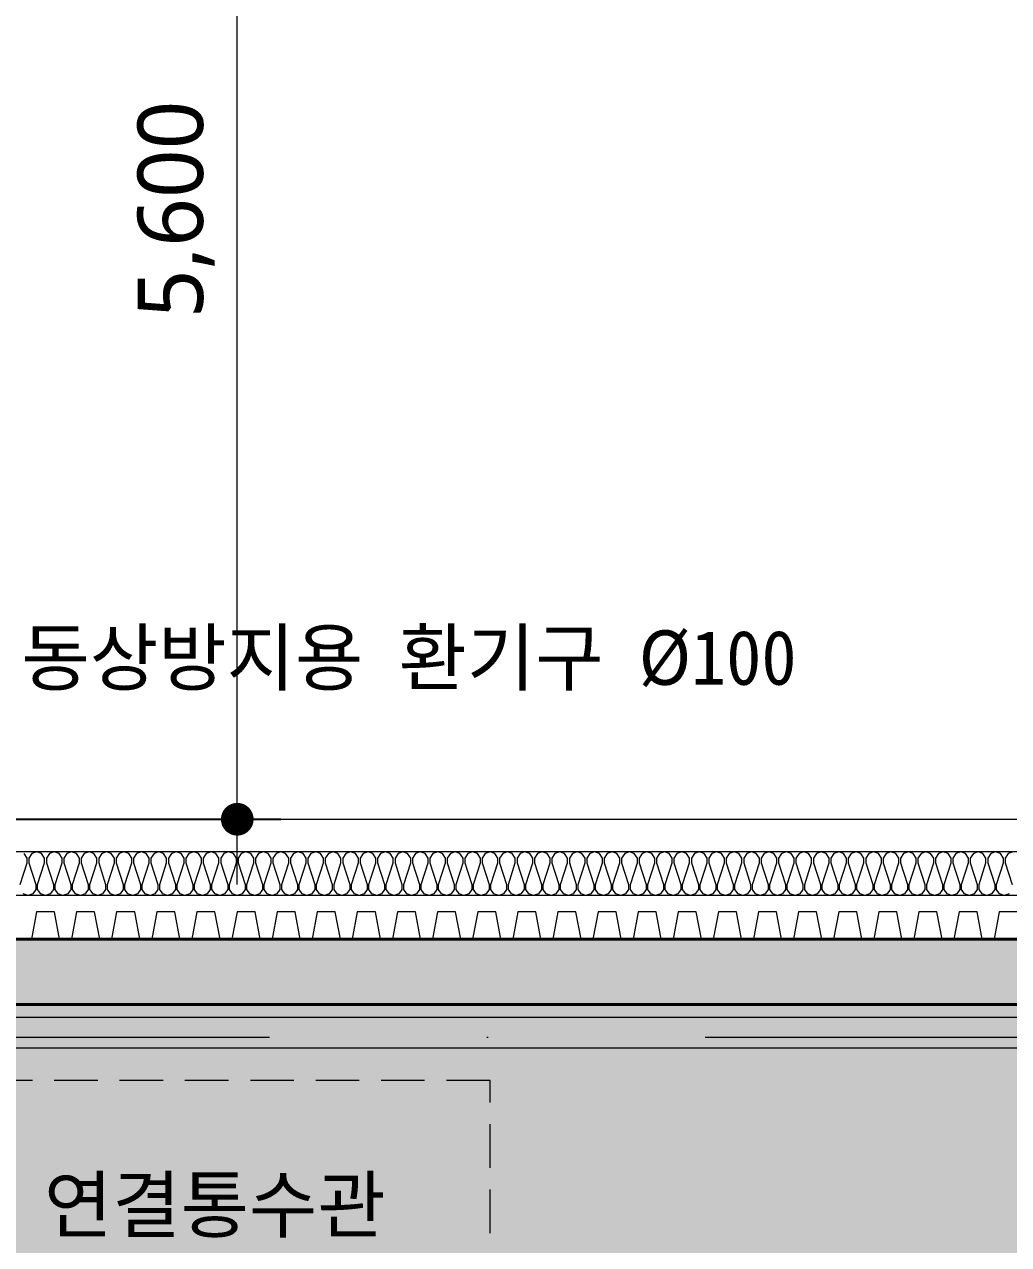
# Model space of a CAD drawing. Header units: millimetres. Extents: x 0 to 420000, y 0 to 297000.
# Drawn here: x 233076 to 237592, y 22497 to 28099 of the extents above; entities that cross this region are included whole.
import ezdxf
from ezdxf.enums import TextEntityAlignment as Align

# ---------------------------------------------------------------- set-up
doc = ezdxf.new("R2010")
doc.units = ezdxf.units.MM
doc.linetypes.add('CEN', pattern=[62, 60, -1, 0, -1])
doc.linetypes.add('HIDDEN', pattern=[0.375, 0.25, -0.125])
doc.layers.get('Defpoints').update_dxf_attribs({"color": 140})
for name, color, linetype, lineweight in [('A-AXIS-LINE', 1, 'CEN', 15), ('A-CONC-LIN1', 2, 'Continuous', 40), ('A-SECT-LIN3', 255, 'Continuous', 18), ('A-XXXX-DRBD', 9, 'Continuous', 20), ('A-XXXX-FIN2', 6, 'Continuous', 20), ('A-XXXX-HATC', 8, 'Continuous', 18), ('A-XXXX-HID', 8, 'HIDDEN', 18), ('A-XXXX-INSL2', 8, 'Continuous', 18)]:
    doc.layers.add(name, color=color, linetype=linetype, lineweight=lineweight)
doc.layers.add('A-CONC-SOLD', color=253, linetype='CEN')
doc.layers.add('A-XXXX-SOLD', color=252, linetype='Continuous')
doc.layers.add('A-XXXX-NPLT', color=144, linetype='Continuous', lineweight=15, plot=False)
doc.styles.add('HY울릉도L', font='')
doc.styles.add('돋움체', font='')
doc.styles.add('맑은고딕', font='')
doc.styles.get('HY울릉도L').set_extended_font_data('HYwulM')
doc.styles.get('돋움체').set_extended_font_data('DotumChe')
doc.styles.get('맑은고딕').set_extended_font_data('Malgun Gothic')
doc.dimstyles.new('CDIM', dxfattribs={"dimtxt": 3, "dimasz": 1.5, "dimexe": 2, "dimexo": 1, "dimgap": 1, "dimtad": 1, "dimdec": 0, "dimrnd": 0.5, "dimzin": 0, "dimdsep": 32, "dimlunit": 6, "dimtxsty": 'HY울릉도L', "dimblk1": '_CIDOT', "dimblk2": '_CIDOT', "dimsah": 1, "dimcen": 5.5, "dimclrd": 2, "dimclre": 2, "dimclrt": 7, "dimadec": 0, "dimazin": 0, "dimtfac": 1, "dimtdec": 0, "dimtix": 1, "dimtmove": 2, "dimatfit": 1, "dimldrblk": '_CIDOT', "dimfxl": 1, "dimtolj": 1, "dimtzin": 0, "dimlwd": -1, "dimarcsym": 0})

# ---------------------------------------------------------------- blocks, each defined once
blk = doc.blocks.new('axis(211208)')
at = {"layer": 'A-AXIS-LINE', "ltscale": 1000}
for p, q in [((4631788.1, -441118.7), (4955413.1, -441118.7)), ((4631788.1, -442118.7), (4955413.1, -442118.7))]:
    blk.add_line(p, q, dxfattribs=at)
blk = doc.blocks.new('지하2층')
at = {"layer": 'A-CONC-SOLD'}
h = blk.add_hatch(color=256, dxfattribs=at)
h.dxf.hatch_style = 1
h.paths.add_polyline_path([(4879373.8, -392168.7), (4878973.8, -392168.7), (4878973.8, -391118.7), (4878823.8, -391118.7), (4878823.8, -391368.7), (4878373.8, -391368.7), (4878373.8, -392368.7), (4878323.8, -392368.7), (4878323.8, -393068.7), (4878673.8, -393068.7), (4878673.8, -401668.7), (4877923.8, -401668.7), (4877923.8, -401118.7), (4877723.8, -401118.7), (4877723.8, -401668.7), (4801523.8, -401668.7), (4801523.8, -401128.7), (4801323.8, -401128.7), (4801323.8, -401968.7), (4801493.8, -401968.7), (4801478.8, -401977.7), (4801478.8, -402318.7), (4759168.8, -402318.7), (4759168.8, -401977.7), (4759153.8, -401968.7), (4759323.8, -401968.7), (4759323.8, -401128.7), (4759123.8, -401128.7), (4759123.8, -401668.7), (4682923.8, -401668.7), (4682923.8, -401118.7), (4682723.8, -401118.7), (4682723.8, -401668.7), (4681973.8, -401668.7), (4681973.8, -393068.7), (4682323.8, -393068.7), (4682323.8, -392368.7), (4682273.8, -392368.7), (4682273.8, -391368.7), (4681823.8, -391368.7), (4681823.8, -391118.7), (4681673.8, -391118.7), (4681673.8, -392168.7), (4681273.8, -392168.7), (4681273.8, -401968.7), (4758323.8, -401968.7), (4758323.8, -402618.7), (4802323.8, -402618.7), (4802323.8, -401968.7), (4879373.8, -401968.7)])
at = {"layer": 'A-CONC-LIN1'}
for points in [[(4681673.8, -391118.7), (4681673.8, -392168.7), (4681273.8, -392168.7), (4681273.8, -401968.7), (4758323.8, -401968.7), (4758323.8, -402618.7), (4802323.8, -402618.7), (4802323.8, -401968.7), (4879373.8, -401968.7), (4879373.8, -392168.7), (4878973.8, -392168.7), (4878973.8, -391118.7)], [(4878973.8, -391118.7), (4878823.8, -391118.7), (4878823.8, -391368.7), (4878373.8, -391368.7), (4878373.8, -392368.7), (4878323.8, -392368.7), (4878323.8, -393068.7), (4878673.8, -393068.7), (4878673.8, -401668.7), (4877923.8, -401668.7), (4877923.8, -401118.7), (4877723.8, -401118.7), (4877723.8, -401668.7), (4801523.8, -401668.7), (4801523.8, -401128.7), (4801323.8, -401128.7), (4801323.8, -401968.7), (4801493.8, -401968.7), (4801478.8, -401977.7), (4801478.8, -402318.7), (4759168.8, -402318.7)]]:
    blk.add_lwpolyline(points, dxfattribs=at)
at = {"layer": 'A-XXXX-DRBD'}
blk.add_lwpolyline([(4807943.1, -401543.7), (4807860.3, -401543.7), (4807837, -401668.7), (4807782.3, -401668.7), (4807759, -401543.7), (4807676.2, -401543.7), (4807652.9, -401668.7), (4807598.2, -401668.7), (4807574.9, -401543.7), (4807492.1, -401543.7), (4807468.8, -401668.7), (4807414.1, -401668.7), (4807390.8, -401543.7), (4807308, -401543.7), (4807284.7, -401668.7), (4807230.1, -401668.7), (4807206.7, -401543.7), (4807123.9, -401543.7), (4807100.6, -401668.7), (4807046, -401668.7), (4807022.6, -401543.7), (4806939.8, -401543.7), (4806916.5, -401668.7), (4806861.9, -401668.7), (4806838.6, -401543.7), (4806755.7, -401543.7), (4806732.4, -401668.7), (4806677.8, -401668.7), (4806654.5, -401543.7), (4806571.6, -401543.7), (4806548.3, -401668.7), (4806493.7, -401668.7), (4806470.4, -401543.7), (4806387.6, -401543.7), (4806364.2, -401668.7), (4806309.6, -401668.7), (4806286.3, -401543.7), (4806203.5, -401543.7), (4806180.2, -401668.7), (4806125.5, -401668.7), (4806102.2, -401543.7), (4806019.4, -401543.7), (4805996.1, -401668.7), (4805941.4, -401668.7), (4805918.1, -401543.7), (4805835.3, -401543.7), (4805812, -401668.7), (4805757.3, -401668.7), (4805734, -401543.7), (4805651.2, -401543.7), (4805627.9, -401668.7), (4805573.2, -401668.7), (4805549.9, -401543.7), (4805467.1, -401543.7), (4805443.8, -401668.7), (4805389.2, -401668.7), (4805365.8, -401543.7), (4805283, -401543.7), (4805259.7, -401668.7), (4805205.1, -401668.7), (4805181.8, -401543.7), (4805098.9, -401543.7), (4805075.6, -401668.7), (4805021, -401668.7), (4804997.7, -401543.7), (4804914.8, -401543.7), (4804891.5, -401668.7), (4804836.9, -401668.7), (4804813.6, -401543.7), (4804730.8, -401543.7), (4804707.4, -401668.7), (4804652.8, -401668.7), (4804629.5, -401543.7), (4804546.7, -401543.7), (4804523.4, -401668.7), (4804468.7, -401668.7), (4804445.4, -401543.7), (4804362.6, -401543.7), (4804339.3, -401668.7), (4804284.6, -401668.7), (4804261.3, -401543.7), (4804178.5, -401543.7), (4804155.2, -401668.7), (4804100.5, -401668.7), (4804077.2, -401543.7), (4803994.4, -401543.7), (4803971.1, -401668.7), (4803916.4, -401668.7), (4803893.1, -401543.7), (4803810.3, -401543.7), (4803787, -401668.7), (4803732.4, -401668.7), (4803709, -401543.7), (4803626.2, -401543.7), (4803602.9, -401668.7), (4803548.3, -401668.7), (4803525, -401543.7), (4803442.1, -401543.7), (4803418.8, -401668.7), (4803364.2, -401668.7)], dxfattribs=at)
at = {"layer": 'A-XXXX-FIN2'}
blk.add_lwpolyline([(4801423.8, -401118.7), (4877723.8, -401118.7)], dxfattribs=at)
at = {"layer": 'A-XXXX-INSL2'}
for points in [[(4877723.8, -401268.7), (4801533.8, -401268.7)], [(4807923.8, -401268.7), (4807901.8, -401276.7), (4807887.8, -401296.7), (4807887.8, -401318.7), (4807919.8, -401418.7)], [(4807905.8, -401460.7), (4807883.8, -401468.7), (4807861.8, -401460.7), (4807847.8, -401440.7), (4807847.8, -401418.7), (4807879.8, -401318.7), (4807879.8, -401296.7), (4807865.8, -401276.7), (4807843.8, -401268.7), (4807821.8, -401276.7), (4807807.8, -401296.7), (4807807.8, -401318.7), (4807839.8, -401418.7), (4807839.8, -401440.7), (4807825.8, -401460.7), (4807803.8, -401468.7), (4807781.8, -401460.7), (4807767.8, -401440.7), (4807767.8, -401418.7), (4807799.8, -401318.7), (4807799.8, -401296.7), (4807785.8, -401276.7), (4807763.8, -401268.7), (4807741.8, -401276.7), (4807727.8, -401296.7), (4807727.8, -401318.7), (4807759.8, -401418.7), (4807759.8, -401440.7), (4807745.8, -401460.7), (4807723.8, -401468.7), (4807701.8, -401460.7), (4807687.8, -401440.7), (4807687.8, -401418.7), (4807719.8, -401318.7), (4807719.8, -401296.7), (4807705.8, -401276.7), (4807683.8, -401268.7), (4807661.8, -401276.7), (4807647.8, -401296.7), (4807647.8, -401318.7), (4807679.8, -401418.7), (4807679.8, -401440.7), (4807665.8, -401460.7), (4807643.8, -401468.7), (4807621.8, -401460.7), (4807607.8, -401440.7), (4807607.8, -401418.7), (4807639.8, -401318.7), (4807639.8, -401296.7), (4807625.8, -401276.7), (4807603.8, -401268.7), (4807581.8, -401276.7), (4807567.8, -401296.7), (4807567.8, -401318.7), (4807599.8, -401418.7), (4807599.8, -401440.7), (4807585.8, -401460.7), (4807563.8, -401468.7), (4807541.8, -401460.7), (4807527.8, -401440.7), (4807527.8, -401418.7), (4807559.8, -401318.7), (4807559.8, -401296.7), (4807545.8, -401276.7), (4807523.8, -401268.7), (4807501.8, -401276.7), (4807487.8, -401296.7), (4807487.8, -401318.7), (4807519.8, -401418.7), (4807519.8, -401440.7), (4807505.8, -401460.7), (4807483.8, -401468.7), (4807461.8, -401460.7), (4807447.8, -401440.7), (4807447.8, -401418.7), (4807479.8, -401318.7), (4807479.8, -401296.7), (4807465.8, -401276.7), (4807443.8, -401268.7), (4807421.8, -401276.7), (4807407.8, -401296.7), (4807407.8, -401318.7), (4807439.8, -401418.7), (4807439.8, -401440.7), (4807425.8, -401460.7), (4807403.8, -401468.7), (4807381.8, -401460.7), (4807367.8, -401440.7), (4807367.8, -401418.7), (4807399.8, -401318.7), (4807399.8, -401296.7), (4807385.8, -401276.7), (4807363.8, -401268.7), (4807341.8, -401276.7), (4807327.8, -401296.7), (4807327.8, -401318.7), (4807359.8, -401418.7), (4807359.8, -401440.7), (4807345.8, -401460.7), (4807323.8, -401468.7), (4807301.8, -401460.7), (4807287.8, -401440.7), (4807287.8, -401418.7), (4807319.8, -401318.7), (4807319.8, -401296.7), (4807305.8, -401276.7), (4807283.8, -401268.7), (4807261.8, -401276.7), (4807247.8, -401296.7), (4807247.8, -401318.7), (4807279.8, -401418.7), (4807279.8, -401440.7), (4807265.8, -401460.7), (4807243.8, -401468.7), (4807221.8, -401460.7), (4807207.8, -401440.7), (4807207.8, -401418.7), (4807239.8, -401318.7), (4807239.8, -401296.7), (4807225.8, -401276.7), (4807203.8, -401268.7), (4807181.8, -401276.7), (4807167.8, -401296.7), (4807167.8, -401318.7), (4807199.8, -401418.7), (4807199.8, -401440.7), (4807185.8, -401460.7), (4807163.8, -401468.7), (4807141.8, -401460.7), (4807127.8, -401440.7), (4807127.8, -401418.7), (4807159.8, -401318.7), (4807159.8, -401296.7), (4807145.8, -401276.7), (4807123.8, -401268.7), (4807101.8, -401276.7), (4807087.8, -401296.7), (4807087.8, -401318.7), (4807119.8, -401418.7), (4807119.8, -401440.7), (4807105.8, -401460.7), (4807083.8, -401468.7), (4807061.8, -401460.7), (4807047.8, -401440.7), (4807047.8, -401418.7), (4807079.8, -401318.7), (4807079.8, -401296.7), (4807065.8, -401276.7), (4807043.8, -401268.7), (4807021.8, -401276.7), (4807007.8, -401296.7), (4807007.8, -401318.7), (4807039.8, -401418.7), (4807039.8, -401440.7), (4807025.8, -401460.7), (4807003.8, -401468.7), (4806981.8, -401460.7), (4806967.8, -401440.7), (4806967.8, -401418.7), (4806999.8, -401318.7), (4806999.8, -401296.7), (4806985.8, -401276.7), (4806963.8, -401268.7), (4806941.8, -401276.7), (4806927.8, -401296.7), (4806927.8, -401318.7), (4806959.8, -401418.7), (4806959.8, -401440.7), (4806945.8, -401460.7), (4806923.8, -401468.7), (4806901.8, -401460.7), (4806887.8, -401440.7), (4806887.8, -401418.7), (4806919.8, -401318.7), (4806919.8, -401296.7), (4806905.8, -401276.7), (4806883.8, -401268.7), (4806861.8, -401276.7), (4806847.8, -401296.7), (4806847.8, -401318.7), (4806879.8, -401418.7), (4806879.8, -401440.7), (4806865.8, -401460.7), (4806843.8, -401468.7), (4806821.8, -401460.7), (4806807.8, -401440.7), (4806807.8, -401418.7), (4806839.8, -401318.7), (4806839.8, -401296.7), (4806825.8, -401276.7), (4806803.8, -401268.7), (4806781.8, -401276.7), (4806767.8, -401296.7), (4806767.8, -401318.7), (4806799.8, -401418.7), (4806799.8, -401440.7), (4806785.8, -401460.7), (4806763.8, -401468.7), (4806741.8, -401460.7), (4806727.8, -401440.7), (4806727.8, -401418.7), (4806759.8, -401318.7), (4806759.8, -401296.7), (4806745.8, -401276.7), (4806723.8, -401268.7), (4806701.8, -401276.7), (4806687.8, -401296.7), (4806687.8, -401318.7), (4806719.8, -401418.7), (4806719.8, -401440.7), (4806705.8, -401460.7), (4806683.8, -401468.7), (4806661.8, -401460.7), (4806647.8, -401440.7), (4806647.8, -401418.7), (4806679.8, -401318.7), (4806679.8, -401296.7), (4806665.8, -401276.7), (4806643.8, -401268.7), (4806621.8, -401276.7), (4806607.8, -401296.7), (4806607.8, -401318.7), (4806639.8, -401418.7), (4806639.8, -401440.7), (4806625.8, -401460.7), (4806603.8, -401468.7), (4806581.8, -401460.7), (4806567.8, -401440.7), (4806567.8, -401418.7), (4806599.8, -401318.7), (4806599.8, -401296.7), (4806585.8, -401276.7), (4806563.8, -401268.7), (4806541.8, -401276.7), (4806527.8, -401296.7), (4806527.8, -401318.7), (4806559.8, -401418.7), (4806559.8, -401440.7), (4806545.8, -401460.7), (4806523.8, -401468.7), (4806501.8, -401460.7), (4806487.8, -401440.7), (4806487.8, -401418.7), (4806519.8, -401318.7), (4806519.8, -401296.7), (4806505.8, -401276.7), (4806483.8, -401268.7), (4806461.8, -401276.7), (4806447.8, -401296.7), (4806447.8, -401318.7), (4806479.8, -401418.7), (4806479.8, -401440.7), (4806465.8, -401460.7), (4806443.8, -401468.7), (4806421.8, -401460.7), (4806407.8, -401440.7), (4806407.8, -401418.7), (4806439.8, -401318.7), (4806439.8, -401296.7), (4806425.8, -401276.7), (4806403.8, -401268.7), (4806381.8, -401276.7), (4806367.8, -401296.7), (4806367.8, -401318.7), (4806399.8, -401418.7), (4806399.8, -401440.7), (4806385.8, -401460.7), (4806363.8, -401468.7), (4806341.8, -401460.7), (4806327.8, -401440.7), (4806327.8, -401418.7), (4806359.8, -401318.7), (4806359.8, -401296.7), (4806345.8, -401276.7), (4806323.8, -401268.7), (4806301.8, -401276.7), (4806287.8, -401296.7), (4806287.8, -401318.7), (4806319.8, -401418.7), (4806319.8, -401440.7), (4806305.8, -401460.7), (4806283.8, -401468.7), (4806261.8, -401460.7), (4806247.8, -401440.7), (4806247.8, -401418.7), (4806279.8, -401318.7), (4806279.8, -401296.7), (4806265.8, -401276.7), (4806243.8, -401268.7), (4806221.8, -401276.7), (4806207.8, -401296.7), (4806207.8, -401318.7), (4806239.8, -401418.7), (4806239.8, -401440.7), (4806225.8, -401460.7), (4806203.8, -401468.7), (4806181.8, -401460.7), (4806167.8, -401440.7), (4806167.8, -401418.7), (4806199.8, -401318.7), (4806199.8, -401296.7), (4806185.8, -401276.7), (4806163.8, -401268.7), (4806141.8, -401276.7), (4806127.8, -401296.7), (4806127.8, -401318.7), (4806159.8, -401418.7), (4806159.8, -401440.7), (4806145.8, -401460.7), (4806123.8, -401468.7), (4806101.8, -401460.7), (4806087.8, -401440.7), (4806087.8, -401418.7), (4806119.8, -401318.7), (4806119.8, -401296.7), (4806105.8, -401276.7), (4806083.8, -401268.7), (4806061.8, -401276.7), (4806047.8, -401296.7), (4806047.8, -401318.7), (4806079.8, -401418.7), (4806079.8, -401440.7), (4806065.8, -401460.7), (4806043.8, -401468.7), (4806021.8, -401460.7), (4806007.8, -401440.7), (4806007.8, -401418.7), (4806039.8, -401318.7), (4806039.8, -401296.7), (4806025.8, -401276.7), (4806003.8, -401268.7), (4805981.8, -401276.7), (4805967.8, -401296.7), (4805967.8, -401318.7), (4805999.8, -401418.7), (4805999.8, -401440.7), (4805985.8, -401460.7), (4805963.8, -401468.7), (4805941.8, -401460.7), (4805927.8, -401440.7), (4805927.8, -401418.7), (4805959.8, -401318.7), (4805959.8, -401296.7), (4805945.8, -401276.7), (4805923.8, -401268.7), (4805901.8, -401276.7), (4805887.8, -401296.7), (4805887.8, -401318.7), (4805919.8, -401418.7), (4805919.8, -401440.7), (4805905.8, -401460.7), (4805883.8, -401468.7), (4805861.8, -401460.7), (4805847.8, -401440.7), (4805847.8, -401418.7), (4805879.8, -401318.7), (4805879.8, -401296.7), (4805865.8, -401276.7), (4805843.8, -401268.7), (4805821.8, -401276.7), (4805807.8, -401296.7), (4805807.8, -401318.7), (4805839.8, -401418.7), (4805839.8, -401440.7), (4805825.8, -401460.7), (4805803.8, -401468.7), (4805781.8, -401460.7), (4805767.8, -401440.7), (4805767.8, -401418.7), (4805799.8, -401318.7), (4805799.8, -401296.7), (4805785.8, -401276.7), (4805763.8, -401268.7), (4805741.8, -401276.7), (4805727.8, -401296.7), (4805727.8, -401318.7), (4805759.8, -401418.7), (4805759.8, -401440.7), (4805745.8, -401460.7), (4805723.8, -401468.7), (4805701.8, -401460.7), (4805687.8, -401440.7), (4805687.8, -401418.7), (4805719.8, -401318.7), (4805719.8, -401296.7), (4805705.8, -401276.7), (4805683.8, -401268.7), (4805661.8, -401276.7), (4805647.8, -401296.7), (4805647.8, -401318.7), (4805679.8, -401418.7), (4805679.8, -401440.7), (4805665.8, -401460.7), (4805643.8, -401468.7), (4805621.8, -401460.7), (4805607.8, -401440.7), (4805607.8, -401418.7), (4805639.8, -401318.7), (4805639.8, -401296.7), (4805625.8, -401276.7), (4805603.8, -401268.7), (4805581.8, -401276.7), (4805567.8, -401296.7), (4805567.8, -401318.7), (4805599.8, -401418.7), (4805599.8, -401440.7), (4805585.8, -401460.7), (4805563.8, -401468.7), (4805541.8, -401460.7), (4805527.8, -401440.7), (4805527.8, -401418.7), (4805559.8, -401318.7), (4805559.8, -401296.7), (4805545.8, -401276.7), (4805523.8, -401268.7), (4805501.8, -401276.7), (4805487.8, -401296.7), (4805487.8, -401318.7), (4805519.8, -401418.7), (4805519.8, -401440.7), (4805505.8, -401460.7), (4805483.8, -401468.7), (4805461.8, -401460.7), (4805447.8, -401440.7), (4805447.8, -401418.7), (4805479.8, -401318.7), (4805479.8, -401296.7), (4805465.8, -401276.7), (4805443.8, -401268.7), (4805421.8, -401276.7), (4805407.8, -401296.7), (4805407.8, -401318.7), (4805439.8, -401418.7), (4805439.8, -401440.7), (4805425.8, -401460.7), (4805403.8, -401468.7), (4805381.8, -401460.7), (4805367.8, -401440.7), (4805367.8, -401418.7), (4805399.8, -401318.7), (4805399.8, -401296.7), (4805385.8, -401276.7), (4805363.8, -401268.7), (4805341.8, -401276.7), (4805327.8, -401296.7), (4805327.8, -401318.7), (4805359.8, -401418.7), (4805359.8, -401440.7), (4805345.8, -401460.7), (4805323.8, -401468.7), (4805301.8, -401460.7), (4805287.8, -401440.7), (4805287.8, -401418.7), (4805319.8, -401318.7), (4805319.8, -401296.7), (4805305.8, -401276.7), (4805283.8, -401268.7), (4805261.8, -401276.7), (4805247.8, -401296.7), (4805247.8, -401318.7), (4805279.8, -401418.7), (4805279.8, -401440.7), (4805265.8, -401460.7), (4805243.8, -401468.7), (4805221.8, -401460.7), (4805207.8, -401440.7), (4805207.8, -401418.7), (4805239.8, -401318.7), (4805239.8, -401296.7), (4805225.8, -401276.7), (4805203.8, -401268.7), (4805181.8, -401276.7), (4805167.8, -401296.7), (4805167.8, -401318.7), (4805199.8, -401418.7), (4805199.8, -401440.7), (4805185.8, -401460.7), (4805163.8, -401468.7), (4805141.8, -401460.7), (4805127.8, -401440.7), (4805127.8, -401418.7), (4805159.8, -401318.7), (4805159.8, -401296.7), (4805145.8, -401276.7), (4805123.8, -401268.7), (4805101.8, -401276.7), (4805087.8, -401296.7), (4805087.8, -401318.7), (4805119.8, -401418.7), (4805119.8, -401440.7), (4805105.8, -401460.7), (4805083.8, -401468.7), (4805061.8, -401460.7), (4805047.8, -401440.7), (4805047.8, -401418.7), (4805079.8, -401318.7), (4805079.8, -401296.7), (4805065.8, -401276.7), (4805043.8, -401268.7), (4805021.8, -401276.7), (4805007.8, -401296.7), (4805007.8, -401318.7), (4805039.8, -401418.7), (4805039.8, -401440.7), (4805025.8, -401460.7), (4805003.8, -401468.7), (4804981.8, -401460.7), (4804967.8, -401440.7), (4804967.8, -401418.7), (4804999.8, -401318.7), (4804999.8, -401296.7), (4804985.8, -401276.7), (4804963.8, -401268.7), (4804941.8, -401276.7), (4804927.8, -401296.7), (4804927.8, -401318.7), (4804959.8, -401418.7), (4804959.8, -401440.7), (4804945.8, -401460.7), (4804923.8, -401468.7), (4804901.8, -401460.7), (4804887.8, -401440.7), (4804887.8, -401418.7), (4804919.8, -401318.7), (4804919.8, -401296.7), (4804905.8, -401276.7), (4804883.8, -401268.7), (4804861.8, -401276.7), (4804847.8, -401296.7), (4804847.8, -401318.7), (4804879.8, -401418.7), (4804879.8, -401440.7), (4804865.8, -401460.7), (4804843.8, -401468.7), (4804821.8, -401460.7), (4804807.8, -401440.7), (4804807.8, -401418.7), (4804839.8, -401318.7), (4804839.8, -401296.7), (4804825.8, -401276.7), (4804803.8, -401268.7), (4804781.8, -401276.7), (4804767.8, -401296.7), (4804767.8, -401318.7), (4804799.8, -401418.7), (4804799.8, -401440.7), (4804785.8, -401460.7), (4804763.8, -401468.7), (4804741.8, -401460.7), (4804727.8, -401440.7), (4804727.8, -401418.7), (4804759.8, -401318.7), (4804759.8, -401296.7), (4804745.8, -401276.7), (4804723.8, -401268.7), (4804701.8, -401276.7), (4804687.8, -401296.7), (4804687.8, -401318.7), (4804719.8, -401418.7), (4804719.8, -401440.7), (4804705.8, -401460.7), (4804683.8, -401468.7), (4804661.8, -401460.7), (4804647.8, -401440.7), (4804647.8, -401418.7), (4804679.8, -401318.7), (4804679.8, -401296.7), (4804665.8, -401276.7), (4804643.8, -401268.7), (4804621.8, -401276.7), (4804607.8, -401296.7), (4804607.8, -401318.7), (4804639.8, -401418.7), (4804639.8, -401440.7), (4804625.8, -401460.7), (4804603.8, -401468.7), (4804581.8, -401460.7), (4804567.8, -401440.7), (4804567.8, -401418.7), (4804599.8, -401318.7), (4804599.8, -401296.7), (4804585.8, -401276.7), (4804563.8, -401268.7), (4804541.8, -401276.7), (4804527.8, -401296.7), (4804527.8, -401318.7), (4804559.8, -401418.7), (4804559.8, -401440.7), (4804545.8, -401460.7), (4804523.8, -401468.7), (4804501.8, -401460.7), (4804487.8, -401440.7), (4804487.8, -401418.7), (4804519.8, -401318.7), (4804519.8, -401296.7), (4804505.8, -401276.7), (4804483.8, -401268.7), (4804461.8, -401276.7), (4804447.8, -401296.7), (4804447.8, -401318.7), (4804479.8, -401418.7), (4804479.8, -401440.7), (4804465.8, -401460.7), (4804443.8, -401468.7), (4804421.8, -401460.7), (4804407.8, -401440.7), (4804407.8, -401418.7), (4804439.8, -401318.7), (4804439.8, -401296.7), (4804425.8, -401276.7), (4804403.8, -401268.7), (4804381.8, -401276.7), (4804367.8, -401296.7), (4804367.8, -401318.7), (4804399.8, -401418.7), (4804399.8, -401440.7), (4804385.8, -401460.7), (4804363.8, -401468.7), (4804341.8, -401460.7), (4804327.8, -401440.7), (4804327.8, -401418.7), (4804359.8, -401318.7), (4804359.8, -401296.7), (4804345.8, -401276.7), (4804323.8, -401268.7), (4804301.8, -401276.7), (4804287.8, -401296.7), (4804287.8, -401318.7), (4804319.8, -401418.7), (4804319.8, -401440.7), (4804305.8, -401460.7), (4804283.8, -401468.7), (4804261.8, -401460.7), (4804247.8, -401440.7), (4804247.8, -401418.7), (4804279.8, -401318.7), (4804279.8, -401296.7), (4804265.8, -401276.7), (4804243.8, -401268.7), (4804221.8, -401276.7), (4804207.8, -401296.7), (4804207.8, -401318.7), (4804239.8, -401418.7), (4804239.8, -401440.7), (4804225.8, -401460.7), (4804203.8, -401468.7), (4804181.8, -401460.7), (4804167.8, -401440.7), (4804167.8, -401418.7), (4804199.8, -401318.7), (4804199.8, -401296.7), (4804185.8, -401276.7), (4804163.8, -401268.7), (4804141.8, -401276.7), (4804127.8, -401296.7), (4804127.8, -401318.7), (4804159.8, -401418.7), (4804159.8, -401440.7), (4804145.8, -401460.7), (4804123.8, -401468.7), (4804101.8, -401460.7), (4804087.8, -401440.7), (4804087.8, -401418.7), (4804119.8, -401318.7), (4804119.8, -401296.7), (4804105.8, -401276.7), (4804083.8, -401268.7), (4804061.8, -401276.7), (4804047.8, -401296.7), (4804047.8, -401318.7), (4804079.8, -401418.7), (4804079.8, -401440.7), (4804065.8, -401460.7), (4804043.8, -401468.7), (4804021.8, -401460.7), (4804007.8, -401440.7), (4804007.8, -401418.7), (4804039.8, -401318.7), (4804039.8, -401296.7), (4804025.8, -401276.7), (4804003.8, -401268.7), (4803981.8, -401276.7), (4803967.8, -401296.7), (4803967.8, -401318.7), (4803999.8, -401418.7), (4803999.8, -401440.7), (4803985.8, -401460.7), (4803963.8, -401468.7), (4803941.8, -401460.7), (4803927.8, -401440.7), (4803927.8, -401418.7), (4803959.8, -401318.7), (4803959.8, -401296.7), (4803945.8, -401276.7), (4803923.8, -401268.7), (4803901.8, -401276.7), (4803887.8, -401296.7), (4803887.8, -401318.7), (4803919.8, -401418.7), (4803919.8, -401440.7), (4803905.8, -401460.7), (4803883.8, -401468.7), (4803861.8, -401460.7), (4803847.8, -401440.7), (4803847.8, -401418.7), (4803879.8, -401318.7), (4803879.8, -401296.7), (4803865.8, -401276.7), (4803843.8, -401268.7), (4803821.8, -401276.7), (4803807.8, -401296.7), (4803807.8, -401318.7), (4803839.8, -401418.7), (4803839.8, -401440.7), (4803825.8, -401460.7), (4803803.8, -401468.7), (4803781.8, -401460.7), (4803767.8, -401440.7), (4803767.8, -401418.7), (4803799.8, -401318.7), (4803799.8, -401296.7), (4803785.8, -401276.7), (4803763.8, -401268.7), (4803741.8, -401276.7), (4803727.8, -401296.7), (4803727.8, -401318.7), (4803759.8, -401418.7), (4803759.8, -401440.7), (4803745.8, -401460.7), (4803723.8, -401468.7), (4803701.8, -401460.7), (4803687.8, -401440.7), (4803687.8, -401418.7), (4803719.8, -401318.7), (4803719.8, -401296.7), (4803705.8, -401276.7), (4803683.8, -401268.7), (4803661.8, -401276.7), (4803647.8, -401296.7), (4803647.8, -401318.7), (4803679.8, -401418.7), (4803679.8, -401440.7), (4803665.8, -401460.7), (4803643.8, -401468.7), (4803621.8, -401460.7), (4803607.8, -401440.7), (4803607.8, -401418.7), (4803639.8, -401318.7), (4803639.8, -401296.7), (4803625.8, -401276.7), (4803603.8, -401268.7), (4803581.8, -401276.7), (4803567.8, -401296.7), (4803567.8, -401318.7), (4803599.8, -401418.7), (4803599.8, -401440.7), (4803585.8, -401460.7), (4803563.8, -401468.7), (4803541.8, -401460.7), (4803527.8, -401440.7), (4803527.8, -401418.7), (4803559.8, -401318.7), (4803559.8, -401296.7), (4803545.8, -401276.7), (4803523.8, -401268.7), (4803501.8, -401276.7), (4803487.8, -401296.7), (4803487.8, -401318.7), (4803519.8, -401418.7), (4803519.8, -401440.7), (4803505.8, -401460.7), (4803483.8, -401468.7), (4803461.8, -401460.7), (4803447.8, -401440.7), (4803447.8, -401418.7), (4803479.8, -401318.7), (4803479.8, -401296.7), (4803465.8, -401276.7), (4803443.8, -401268.7), (4803421.8, -401276.7), (4803407.8, -401296.7), (4803407.8, -401318.7), (4803439.8, -401418.7), (4803439.8, -401440.7), (4803425.8, -401460.7), (4803403.8, -401468.7), (4803381.8, -401460.7)], [(4803367.8, -401418.7), (4803399.8, -401318.7), (4803399.8, -401296.7), (4803385.8, -401276.7)], [(4877723.8, -401468.7), (4801533.8, -401468.7)]]:
    blk.add_lwpolyline(points, dxfattribs=at)
blk = doc.blocks.new('PF12')
at = {"layer": 'A-XXXX-HID', "color": 0, "ltscale": 800}
blk.add_lwpolyline([(-3750, 0), (-3750, -3400), (3750, -3400), (3750, 0)], close=True, dxfattribs=at)
at = {"layer": 'A-XXXX-NPLT', "style": '맑은고딕'}
blk.add_text('PF12(H:3400)', height=500, dxfattribs=at).set_placement((-1688.5, -3201.3), align=Align.MIDDLE)
blk = doc.blocks.new('_CIDOT')
at = {"color": 0, "linetype": 'ByBlock'}
blk.add_line((2, 0), (-1, 0), dxfattribs=at)
at = {"color": 0, "linetype": 'ByBlock', "const_width": 0.5}
blk.add_lwpolyline([(-0.25, 0, 1), (0.25, 0, 1)], format="xyb", close=True, dxfattribs=at)
blk = doc.blocks.new('*D175')
at = {"layer": 'A-XXXX-NPLT', "lineweight": -2, "transparency": 16777216}
for p, q in [((232812.5, 30050), (234252.5, 30050)), ((232812.5, 24450), (234252.5, 24450))]:
    blk.add_line(p, q, dxfattribs=at)
at = {"layer": 'A-XXXX-NPLT', "transparency": 16777216}
blk.add_line((234052.5, 24600), (234052.5, 29900), dxfattribs=at)
at = {"layer": 'Defpoints', "color": 0, "transparency": 16777216}
for p in [(232712.5, 30050), (234052.5, 30050), (232712.5, 24450)]:
    blk.add_point(p, dxfattribs=at)
at = {"layer": 'A-XXXX-NPLT', "transparency": 16777216, "xscale": 150, "yscale": 150, "zscale": 150}
for p, rotation in [((234052.5, 30050), 90), ((234052.5, 24450), 270)]:
    blk.add_blockref('_CIDOT', p, dxfattribs=dict(at, rotation=rotation))
at = {"layer": 'A-XXXX-NPLT', "color": 3, "transparency": 16777216, "insert": (233772.3, 27250), "char_height": 300, "attachment_point": 5, "rotation": 90, "style": '맑은고딕'}
blk.add_mtext('\\A1;5,600', dxfattribs=at)

msp = doc.modelspace()

# ---------------------------------------------------------------- hatches: boundary and pattern name
at = {"layer": 'A-XXXX-HATC'}
h = msp.add_hatch(dxfattribs=at)
h.set_pattern_fill('DOTS', color=256, scale=10)
h.set_pattern_definition([(0, (0, -50), (7.9375, 15.875), [0, -15.875])])
h.paths.add_polyline_path([(232012.5, 23600), (309062.5, 23600), (309062.5, 23540), (232012.5, 23540)])
h = msp.add_hatch(dxfattribs=at)
h.set_pattern_fill('돌01', color=256, scale=200)
h.set_pattern_definition([(0, (40, -50), (200, 200), [60, -140]), (0, (160, -30), (200, 200), [50, -150]), (0, (150, -20), (200, 200), [40, -160]), (0, (90, 30), (200, 200), [30, -30, 40, -100]), (0, (90, 40), (200, 200), [40, -10, 50, -100]), (0, (0, 80), (200, 200), [50, -150]), (0, (190, 90), (200, 200), [50, -150]), (90, (0, -10), (-200, 200), [30, -170]), (90, (30, 140), (-200, 200), [20, -180]), (90, (40, -50), (-200, 200), [30, -170]), (90, (60, 130), (-200, 200), [10, -190]), (90, (70, 50), (-200, 200), [30, -170]), (90, (90, -20), (-200, 200), [50, -150]), (90, (110, 120), (-200, 200), [30, -170]), (90, (130, 40), (-200, 200), [40, -160]), (90, (140, 40), (-200, 200), [40, -160]), (90, (160, -50), (-200, 200), [20, -180]), (90, (190, -20), (-200, 200), [50, -150]), (45, (20, -30), (0, 200), [84.8528, -197.98991]), (45, (40, -20), (0, 200), [42.4264, -240.41631]), (45, (130, 90), (0, 200), [56.56854, -226.27417]), (45, (130, 100), (0, 200), [42.4264, -240.41631]), (135, (60, 80), (-200, 2e-14), [14.1422, -268.70051]), (135, (20, -30), (-200, 2e-14), [28.2842, -254.55851]), (135, (80, 30), (-200, 2e-14), [28.2842, -254.55851]), (135, (130, 80), (-200, 2e-14), [28.2842, -254.55851]), (135, (190, 120), (-200, 2e-14), [42.4264, -240.41631]), (135, (190, 110), (-200, 2e-14), [28.2842, -254.55851]), (135, (180, 130), (-200, 2e-14), [28.2842, -254.55851]), (135, (120, -50), (-200, 2e-14), [42.4264, -240.41631]), (26.56505, (180, 70), (200, 8e-08), [22.36, -424.8536]), (26.56505, (130, 20), (200, 8e-08), [22.36, -424.8536]), (26.56505, (60, 80), (200, 8e-08), [44.72, -402.4936]), (26.56505, (70, 130), (200, 8e-08), [44.72, -402.4936]), (26.56505, (70, 80), (200, 8e-08), [44.72, -402.4936]), (26.56505, (190, 120), (200, 8e-08), [44.72, -402.4936]), (26.56505, (0, 20), (200, 8e-08), [67.082, -380.1316]), (26.56505, (0, 30), (200, 8e-08), [67.082, -380.1316]), (26.56505, (0, 110), (200, 8e-08), [67.082, -380.1316]), (63.43495, (100, 100), (1e-08, 200), [22.36, -424.8536]), (63.43495, (190, 90), (1e-08, 200), [22.36, -268.333595, 44.72, -111.8]), (63.43495, (170, 70), (1e-08, 200), [44.72, -402.4936]), (63.43495, (50, 90), (1e-08, 200), [44.72, -402.4936]), (63.43495, (40, 90), (1e-08, 200), [44.72, -402.4936]), (63.43495, (110, 110), (1e-08, 200), [67.082, -380.1316]), (116.56505, (60, 60), (-8e-08, 200), [22.36, -424.8536]), (116.56505, (190, 40), (-8e-08, 200), [22.36, -424.8536]), (116.56505, (150, -20), (-8e-08, 200), [44.72, -402.4936]), (116.56505, (140, -10), (-8e-08, 200), [44.72, -402.4936]), (116.56505, (160, 130), (-8e-08, 200), [44.72, -402.4936]), (116.56505, (0, 30), (-8e-08, 200), [44.72, -402.4936]), (116.56505, (100, -50), (-8e-08, 200), [67.082, -380.1316]), (153.43495, (170, 70), (-200, 1e-08), [44.72, -402.4936]), (153.43495, (180, 60), (-200, 1e-08), [44.72, -402.4936]), (153.43495, (30, -40), (-200, 1e-08), [22.36, -424.8536]), (153.43495, (90, 40), (-200, 1e-08), [22.36, -424.8536]), (153.43495, (130, 100), (-200, 1e-08), [22.36, -424.8536])])
h.paths.add_polyline_path([(309062.5, 23540), (232012.5, 23540), (232012.5, 23400), (309062.5, 23400)])
at = {"layer": 'A-XXXX-SOLD'}
h = msp.add_hatch(color=256, dxfattribs=at)
h.dxf.hatch_style = 1
edge = h.paths.add_edge_path()
edge.add_line((188012.5, 23400), (110962.5, 23400))
edge.add_line((110962.5, 23400), (110962.5, 33150))
edge.add_line((110962.5, 33150), (101437.5, 33150))
edge.add_line((101437.5, 33150), (101437.5, 32915.6))
edge.add_arc((97287.5, -3706.2), 36856.3, 83.53481, 96.46519)
edge.add_line((93137.5, 32915.6), (93137.5, 33150))
edge.add_line((93137.5, 33150), (50200, 33150))
edge.add_line((50200, 33150), (50200, 14450))
edge.add_line((50200, 14450), (373825, 14450))
edge.add_line((373825, 14450), (373825, 33150))
edge.add_line((373825, 33150), (343047.9, 33150))
edge.add_line((343047.9, 33150), (343047.9, 32941.7))
edge.add_arc((327897.9, -517956.2), 551106.3, 88.424731, 91.575269)
edge.add_line((312747.9, 32941.7), (312747.9, 33150))
edge.add_line((312747.9, 33150), (309062.5, 33150))
edge.add_line((309062.5, 33150), (309062.5, 23400))
edge.add_line((309062.5, 23400), (232012.5, 23400))
edge.add_line((232012.5, 23400), (232012.5, 22750))
edge.add_line((232012.5, 22750), (188012.5, 22750))
edge.add_line((188012.5, 22750), (188012.5, 23400))

# ---------------------------------------------------------------- linework, layer by layer
at = {"layer": 'A-SECT-LIN3'}
msp.add_lwpolyline([(232012.5, 23600), (309062.5, 23600), (309062.5, 23540), (232012.5, 23540)], close=True, dxfattribs=at)
at = {"layer": 'A-XXXX-HATC'}
msp.add_lwpolyline([(309062.5, 23540), (232012.5, 23540), (232012.5, 23400), (309062.5, 23400)], close=True, dxfattribs=at)

# ---------------------------------------------------------------- block references
for name, p in [('지하2층', (-4570311.3, 425568.7)), ('PF12', (231462.5, 23250))]:
    msp.add_blockref(name, p)
at = {"layer": 'A-AXIS-LINE'}
msp.add_blockref('axis(211208)', (-4581588.1, 465568.7), dxfattribs=at)

# ---------------------------------------------------------------- texts
at = {"layer": 'Defpoints', "style": '돋움체'}
for s, p in [('동상방지용 환기구 %%C100', (233062, 25067.4)), ('연결통수관', (233165.5, 22555.1))]:
    msp.add_text(s, height=250, dxfattribs=at).set_placement(p)

# ---------------------------------------------------------------- dimensions: what is measured, and where the dimension line sits
at = {"layer": 'A-XXXX-NPLT'}
dim = msp.add_aligned_dim(p1=(232712.5, 24450), p2=(232712.5, 30050), distance=-1340, dimstyle='CDIM', override={"dimscale": 100, "dimtxsty": '맑은고딕', "dimclrd": 256, "dimclre": 256, "dimclrt": 3}, dxfattribs=at)
dim.commit()
dim.dimension.update_dxf_attribs({"geometry": '*D175', "text_midpoint": (233772.3, 27250)})

doc.saveas('drawing.dxf')
